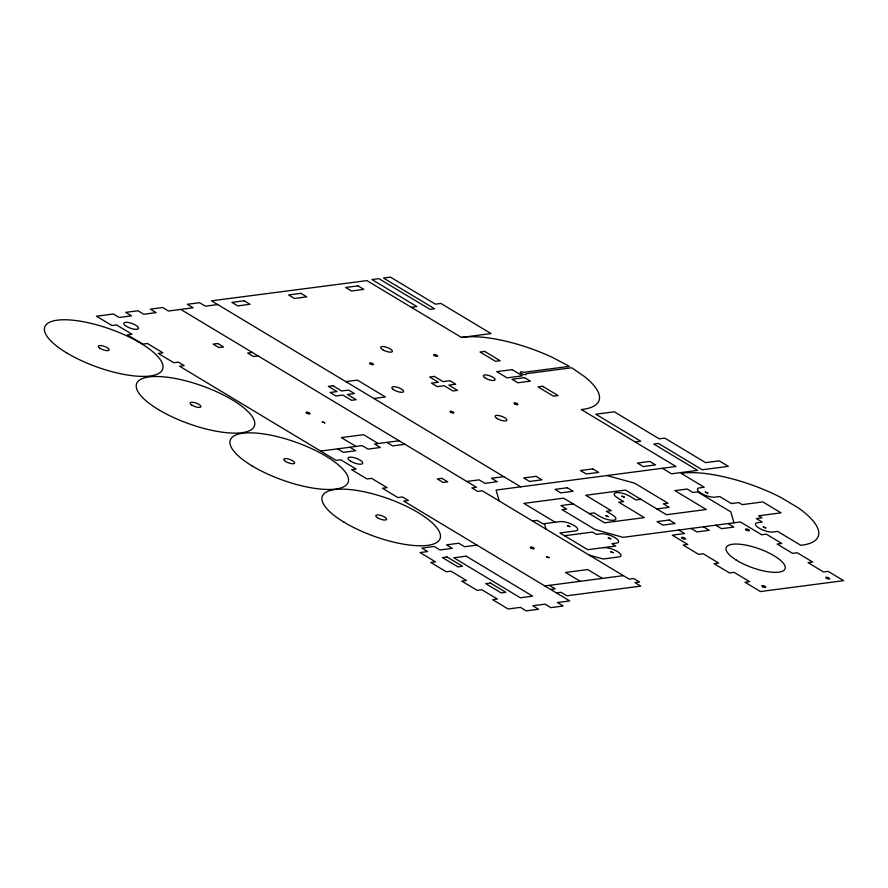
<?xml version="1.0" encoding="UTF-8"?>
<svg xmlns="http://www.w3.org/2000/svg" width="888" height="888" viewBox="0 0 888 888"><rect width="100%" height="100%" fill="white"/><g stroke="black" fill="none" stroke-linecap="round" stroke-linejoin="round"><path stroke-width="1.33" d="M217.727 304.573L205.406 306.182L199.611 302.697L187.29 304.307L193.084 307.792L168.443 311.022L162.648 307.537L150.327 309.146L156.122 312.643L143.801 314.252L138.006 310.767L125.685 312.376L131.48 315.862L119.159 317.482L113.364 313.986L96.426 316.206L111.888 325.508L116.506 324.908L131.968 334.21L127.35 334.809L142.813 344.111L147.43 343.512L162.893 352.814L158.275 353.413L173.737 362.715L178.355 362.104L184.149 365.601L179.531 366.2L336.086 460.373L340.703 459.773L356.166 469.075L351.548 469.674L367.01 478.976L371.628 478.366L387.09 487.667L382.462 488.278L397.924 497.58L402.553 496.969L408.347 500.455L403.729 501.065L569.73 600.921L557.409 602.53L563.203 606.027L550.882 607.636L545.088 604.151L532.767 605.76L538.561 609.246L526.24 610.866L520.446 607.37L508.125 608.99L492.662 599.689L497.358 599.078L481.895 589.776L477.2 590.387L461.738 581.085L466.433 580.475L450.971 571.173L446.276 571.783L430.813 562.481L435.509 561.871L420.046 552.569L427.672 551.57L421.878 548.085L434.199 546.464L439.993 549.961L452.314 548.34L446.52 544.855L458.841 543.245L464.635 546.731L476.956 545.11M411.355 307.315L416.894 306.593L371.961 279.554L378.887 278.654L429.959 309.368L434.576 308.769L383.505 278.044L390.443 277.134L435.375 304.162L440.914 303.441L491.02 333.577L461.46 337.451L366.944 280.608L211.499 300.821L520.734 486.835M252.281 352.425L247.652 353.036L253.457 356.521L258.075 355.91M345.821 381.618L357.365 380.108L385.392 396.969L373.848 398.479M320.624 451.071L362.204 445.632L367.998 449.117L380.319 447.497L374.525 444.011L399.167 440.781M404.961 444.278L392.64 445.887L386.846 442.402M635.209 441.969L640.748 441.247L595.815 414.219L614.296 411.799L659.229 438.827L664.779 438.106L705.56 462.637L719.202 460.85L728.36 466.355L702.242 469.774L658.441 443.423L653.812 444.033L697.624 470.385L671.506 473.804L662.337 468.287M466.811 481.474L479.132 479.864L484.926 483.35L497.247 481.74L491.453 478.255L503.762 476.634M573.226 503.951L560.905 505.561L566.699 509.046L562.082 509.656L595.315 529.648L623.099 537.34L740.414 521.966L761.671 534.765L766.289 534.154L781.751 543.456L777.133 544.055L792.596 553.357L797.213 552.758L812.675 562.06L808.058 562.659L823.52 571.961L828.138 571.361L843.6 580.663L760.439 591.552L744.976 582.25L749.594 581.64L734.132 572.349L729.514 572.949L714.052 563.647L718.67 563.048L703.207 553.746L698.59 554.345L683.127 545.043L687.745 544.444L672.283 535.142L684.604 533.533L678.809 530.036M640.892 499.334L636.008 499.977L630.203 496.481A10.434 3.341 19.7 0 0 616.316 492.64A10.434 3.341 19.7 0 0 617.882 498.101L623.687 501.587L618.803 502.231L644.366 517.604L604.595 522.821L563.614 498.168L523.842 503.374L555.211 522.244M532.467 520.979L537.085 520.368L542.89 523.853L560.139 521.6A10.434 3.341 19.7 0 1 574.025 525.441A10.434 3.341 19.7 0 1 575.591 530.902L559.884 532.955L587.723 549.694L615.728 546.031L611.865 543.7L616.494 543.101A10.434 3.341 19.7 0 0 614.929 537.64A10.434 3.341 19.7 0 0 601.032 533.799L596.403 534.398L592.54 532.079L564.524 535.753M589.177 513.542L594.072 512.909L599.866 516.394A10.434 3.341 19.7 0 0 613.763 520.235A10.434 3.341 19.7 0 0 612.187 514.785L606.393 511.288L611.277 510.656L585.714 495.271L625.485 490.065L666.455 514.718L706.238 509.501L674.869 490.631L687.19 489.022L692.984 492.507L697.602 491.908L730.846 511.899L733.988 522.81M656.854 508.935L669.164 507.314L663.369 503.829L667.987 503.23L634.754 483.227L606.97 475.546M544.81 585.936L623.354 575.646L629.17 579.131L633.799 578.532L639.593 582.017L634.976 582.617L640.77 586.113L566.833 595.793L561.027 592.307L556.41 592.907M550.616 589.421L555.233 588.822L549.439 585.336M589.288 555.155L603.185 558.996L618.892 556.942A10.434 3.341 19.7 0 0 617.315 551.481A10.434 3.341 19.7 0 0 603.429 547.641M728.093 523.587L733.888 527.072L721.567 528.682L715.772 525.197M703.451 526.817L709.246 530.303L696.925 531.912L691.13 528.427M180.764 309.413L476.468 487.29L471.85 487.901L477.644 491.386L482.273 490.775L623.354 575.646M378.221 443.534L363.525 434.698L341.347 437.595L356.044 446.431M602.408 578.388L587.723 569.552L565.545 572.46L580.241 581.296M349.883 447.241L355.677 450.727L343.356 452.347L337.562 448.851M544.422 523.654L546.042 529.137M499.234 500.976L496.092 490.065L675.99 466.5L581.285 409.535A80.886 25.93 19.7 0 0 584.781 376.778L571.683 367.754L525.974 373.737A3.13 0.999 19.7 0 1 523.809 374.481A3.13 0.999 19.7 0 1 520.257 372.338A3.13 0.999 19.7 0 1 523.654 372.35L569.363 366.356L553.135 357.742A80.886 25.93 19.7 0 0 461.46 337.451M322.322 421.922L324.764 422.832L322.322 421.922M546.52 556.787L548.962 557.686L546.52 556.787M567.41 525.696L569.852 526.606L567.41 525.696M608.302 537.895L610.744 538.805L608.302 537.895M610.711 551.737L613.153 552.647L610.711 551.737M705.361 492.141L707.803 493.051L705.361 492.141M763.314 526.995L765.756 527.905L763.314 526.995M621.933 496.181L624.308 497.147L621.933 496.181M605.849 515.639L608.225 516.605L605.849 515.639M683.039 473.049L681.14 473.337L704.24 487.235L699.611 487.845A10.434 3.341 19.7 0 0 701.187 493.306A10.434 3.341 19.7 0 0 715.073 497.147L719.702 496.536L731.368 503.552L738.76 502.586L742.157 504.628L762.859 501.92L781.04 512.853L758.618 515.795L762.015 517.837L756.354 518.581L762.193 522.1L757.564 522.699A10.434 3.341 19.7 0 0 759.129 528.16A10.434 3.341 19.7 0 0 773.026 532.001L777.655 531.401L800.743 545.288L803.596 544.932A82.54 26.462 19.7 0 0 798.334 507.881L780.497 497.258A82.54 26.462 19.7 0 0 683.039 473.049M244.233 300.777L231.912 302.397L237.729 305.894L250.05 304.273L244.233 300.777M300.954 293.351L288.633 294.96L294.439 298.468L306.76 296.847L300.954 293.351M358.008 285.881L345.687 287.49L351.493 290.986L363.814 289.377L358.008 285.881M217.749 343.501L213.12 344.1L218.925 347.596L223.543 346.986L217.749 343.501M484.659 351.415L480.031 352.025L495.493 361.327L500.122 360.717L484.659 351.415M332.989 385.747L328.349 386.347L337.04 391.575L330.114 392.485L335.93 395.981L342.857 395.071L351.548 400.299L356.177 399.7L347.486 394.472L354.412 393.562L348.596 390.065L341.68 390.975L332.989 385.747M434.332 376.401L429.692 377.012L438.383 382.24L431.468 383.139L437.273 386.635L444.2 385.736L452.891 390.964L457.52 390.354L448.829 385.126L455.755 384.215L449.95 380.719L443.023 381.629L434.332 376.401M512.121 369.63L496.736 371.65L507.037 377.855L522.433 375.835L512.121 369.63M524.519 377.644L512.021 379.287L517.837 382.784L530.336 381.141L524.519 377.644M542.612 386.28L537.984 386.879L553.446 396.181L558.075 395.582L542.612 386.28M441.935 478.366L437.318 478.965L443.112 482.462L447.741 481.851L441.935 478.366M536.052 476.334L523.731 477.955L529.548 481.451L541.869 479.831L536.052 476.334M592.773 468.897L580.452 470.507L586.269 474.003L598.59 472.394L592.773 468.897M649.75 461.438L637.429 463.048L643.245 466.544L655.566 464.935L649.75 461.438M567.277 487.767L554.956 489.377L560.772 492.873L573.093 491.264L567.277 487.767M669.308 520.002L656.987 521.611L662.792 525.119L675.113 523.498L669.308 520.002M447.041 556.965L442.424 557.564L457.886 566.866L462.504 566.267L447.041 556.965M466.156 556.154L453.835 557.775L520.312 597.768L532.634 596.148L466.156 556.154M490.343 583.005L485.714 583.605L501.176 592.907L505.794 592.307L490.343 583.005M370.285 363.936A2.087 0.666 19.7 0 0 373.471 364.502A2.087 0.666 19.7 0 0 370.796 362.892A2.087 0.666 19.7 0 0 370.285 363.936M434.343 355.566A2.087 0.666 19.7 0 0 437.529 356.132A2.087 0.666 19.7 0 0 434.854 354.523A2.087 0.666 19.7 0 0 434.343 355.566M484.704 377.666A6.26 2.009 19.7 0 0 494.794 380.186A6.26 2.009 19.7 0 0 488.089 375.28A6.26 2.009 19.7 0 0 484.704 377.666M393.229 389.455A6.26 2.009 19.7 0 0 403.33 391.974A6.26 2.009 19.7 0 0 396.625 387.068A6.26 2.009 19.7 0 0 393.229 389.455M306.56 413.042A2.087 0.666 19.7 0 0 309.934 413.908A2.087 0.666 19.7 0 0 307.759 412.276A2.087 0.666 19.7 0 0 306.56 413.042M530.758 547.907A2.087 0.666 19.7 0 0 534.132 548.773A2.087 0.666 19.7 0 0 531.945 547.141A2.087 0.666 19.7 0 0 530.758 547.907M350.727 461.283A7.826 2.509 19.7 0 0 362.681 463.403A7.826 2.509 19.7 0 0 352.636 457.353A7.826 2.509 19.7 0 0 350.727 461.283M252.17 465.945A62.582 20.069 19.7 0 0 347.852 482.939A62.582 20.069 19.7 0 0 267.632 434.587A62.582 20.069 19.7 0 0 252.17 465.945M285.47 461.383A5.761 1.843 19.7 0 0 294.527 463.292A5.761 1.843 19.7 0 0 287.645 458.796A5.761 1.843 19.7 0 0 285.47 461.383M344.133 522.255A62.582 20.069 19.7 0 0 439.815 539.249A62.582 20.069 19.7 0 0 359.596 490.898A62.582 20.069 19.7 0 0 344.133 522.255M377.433 517.693A5.761 1.843 19.7 0 0 386.491 519.602A5.761 1.843 19.7 0 0 379.62 515.107A5.761 1.843 19.7 0 0 377.433 517.693M762.548 586.668A2.087 0.666 19.7 0 0 765.734 587.234A2.087 0.666 19.7 0 0 763.058 585.625A2.087 0.666 19.7 0 0 762.548 586.668M826.462 578.299A2.087 0.666 19.7 0 0 829.647 578.865A2.087 0.666 19.7 0 0 826.972 577.255A2.087 0.666 19.7 0 0 826.462 578.299M745.998 529.892A2.087 0.666 19.7 0 0 749.361 530.713A2.087 0.666 19.7 0 0 747.097 529.082A2.087 0.666 19.7 0 0 745.998 529.892M682.228 538.35A2.087 0.666 19.7 0 0 685.503 539.038A2.087 0.666 19.7 0 0 682.994 537.407A2.087 0.666 19.7 0 0 682.228 538.35M736.152 560.006A31.291 10.034 19.7 0 0 784.737 569.463A31.291 10.034 19.7 0 0 746.02 545.143A31.291 10.034 19.7 0 0 736.152 560.006M450.616 412.254A2.087 0.666 19.7 0 0 453.857 412.898A2.087 0.666 19.7 0 0 451.282 411.277A2.087 0.666 19.7 0 0 450.616 412.254M514.751 403.918A2.087 0.666 19.7 0 0 517.937 404.473A2.087 0.666 19.7 0 0 515.262 402.863A2.087 0.666 19.7 0 0 514.751 403.918M382.85 349.839A6.26 2.009 19.7 0 0 392.407 351.526A6.26 2.009 19.7 0 0 384.371 346.697A6.26 2.009 19.7 0 0 382.85 349.839M497.269 418.659A6.26 2.009 19.7 0 0 506.826 420.357A6.26 2.009 19.7 0 0 498.79 415.517A6.26 2.009 19.7 0 0 497.269 418.659M126.529 326.429A7.826 2.509 19.7 0 0 138.484 328.538A7.826 2.509 19.7 0 0 128.438 322.499A7.826 2.509 19.7 0 0 126.529 326.429M66.656 352.869A62.582 20.069 19.7 0 0 162.349 369.863A62.582 20.069 19.7 0 0 82.129 321.512A62.582 20.069 19.7 0 0 66.656 352.869M99.967 348.307A5.761 1.843 19.7 0 0 109.024 350.216A5.761 1.843 19.7 0 0 102.142 345.721A5.761 1.843 19.7 0 0 99.967 348.307M158.464 409.601A62.582 20.069 19.7 0 0 254.146 426.584A62.582 20.069 19.7 0 0 173.926 378.244A62.582 20.069 19.7 0 0 158.464 409.601M191.764 405.039A5.761 1.843 19.7 0 0 200.821 406.948A5.761 1.843 19.7 0 0 193.95 402.453A5.761 1.843 19.7 0 0 191.764 405.039"/></g></svg>
